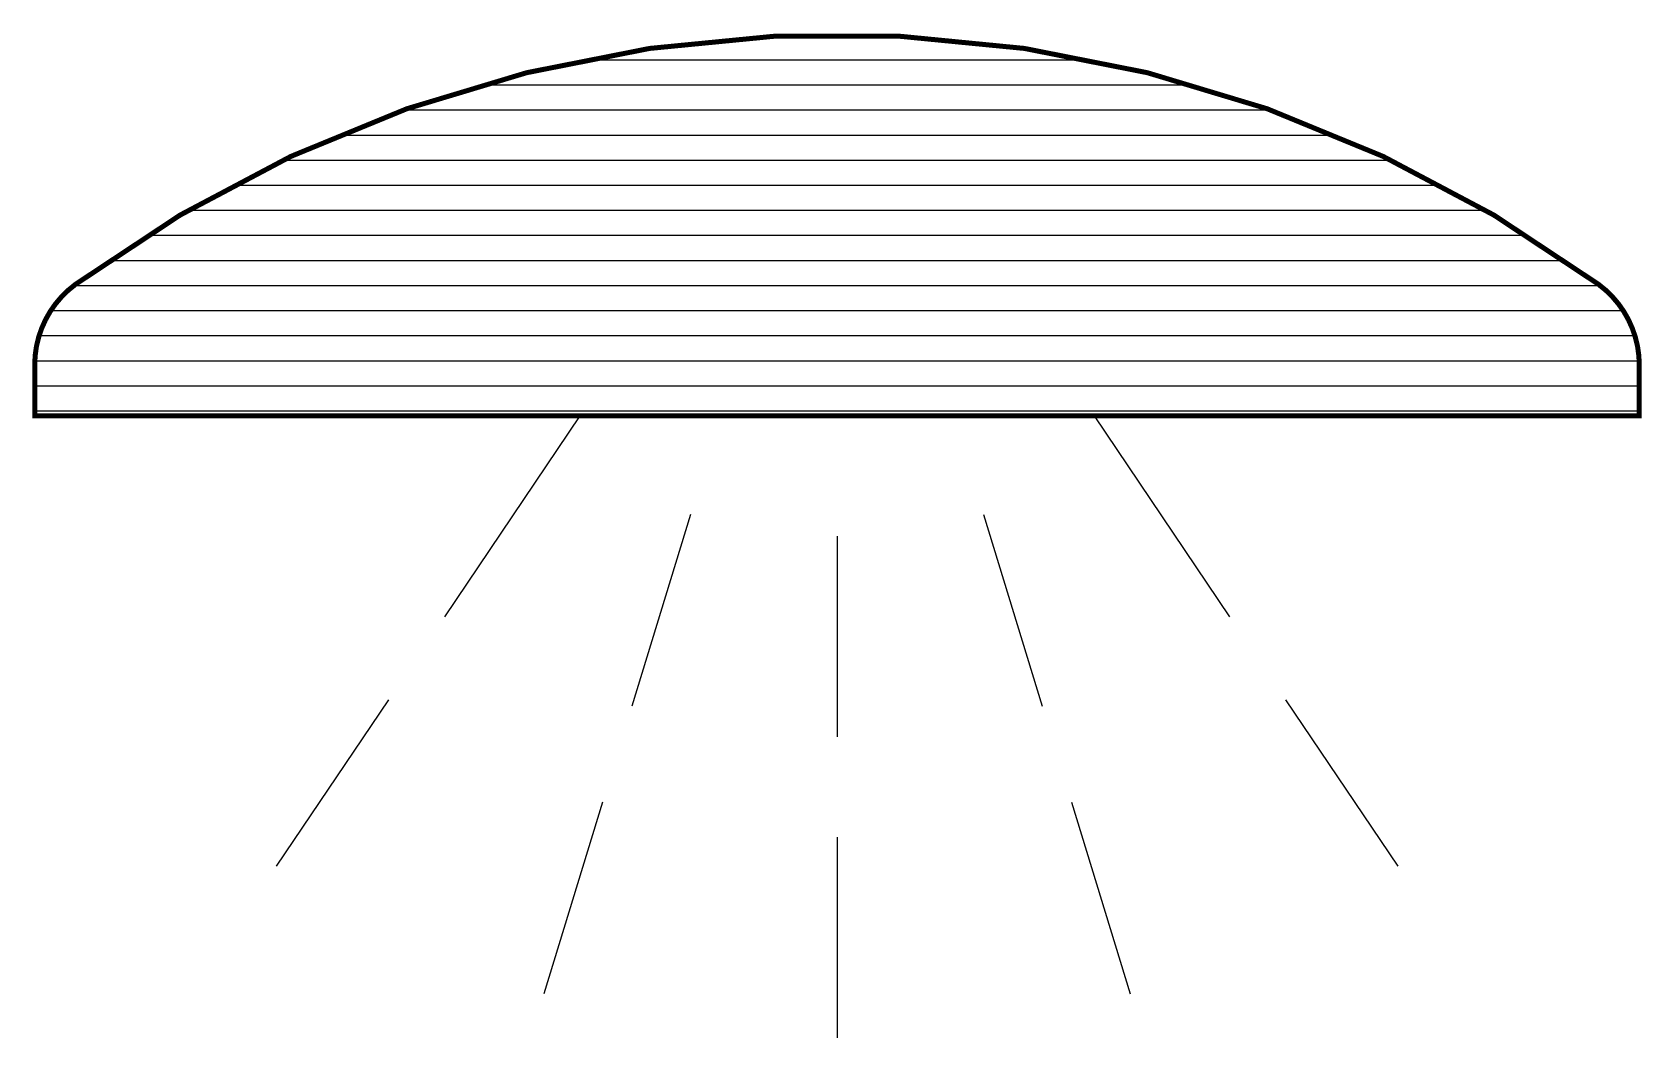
# Model space of a CAD drawing. Header units: millimetres. Extents: x -3 to 2253, y -3 to 1300.
# Drawn here: x 1300.99 to 1309.01, y 101.9 to 106.91 of the extents above; entities that cross this region are included whole.
import ezdxf

# ---------------------------------------------------------------- set-up
doc = ezdxf.new("R2010")
doc.units = ezdxf.units.MM
doc.layers.add('ROOD', color=1, linetype='Continuous')
doc.layers.add('VEILIG', color=7, linetype='Continuous')

# ---------------------------------------------------------------- blocks, each defined once
blk = doc.blocks.new('*X123')
at = {"color": 0}
for p, q in [((4.7399, 5.875), (7.2601, 5.875)), ((4.2267, 5.75), (7.7733, 5.75)), ((3.839, 5.625), (8.161, 5.625)), ((3.5172, 5.5), (8.4828, 5.5)), ((3.2383, 5.375), (8.7617, 5.375)), ((2.9902, 5.25), (9.0098, 5.25)), ((2.7659, 5.125), (9.2341, 5.125)), ((2.5607, 5), (9.4393, 5)), ((2.3714, 4.875), (9.6286, 4.875)), ((2.1958, 4.75), (9.8042, 4.75)), ((2.0803, 4.625), (9.9197, 4.625)), ((2.022, 4.5), (9.978, 4.5)), ((2.0005, 4.375), (9.9995, 4.375)), ((2, 4.25), (10, 4.25)), ((2, 4.125), (10, 4.125))]:
    blk.add_line(p, q, dxfattribs=at)
blk = doc.blocks.new('0407')
at = {"layer": 'VEILIG'}
for p, q in [((-1.2816, 0), (-1.9572, -1.0016)), ((1.2816, 0), (1.9572, -1.0016)), ((-0.7309, -0.4908), (-1.0233, -1.4471)), ((0.7309, -0.4908), (1.0233, -1.4471)), ((0, -0.6), (0, -1.6)), ((-2.2368, -1.4162), (-2.796, -2.2452)), ((2.2368, -1.4162), (2.796, -2.2452)), ((-1.1695, -1.9252), (-1.4619, -2.8815)), ((1.1695, -1.9252), (1.4619, -2.8815)), ((0, -2.1), (0, -3.1))]:
    blk.add_line(p, q, dxfattribs=at)
at = {"layer": 'VEILIG', "const_width": 0.025}
blk.add_lwpolyline([(4, 0), (-4, 0), (-4, 0.2532, -0.238769), (-3.7959, 0.6562, -0.327661), (3.7959, 0.6562, -0.238769), (4, 0.2532)], format="xyb", close=True, dxfattribs=at)
at = {"layer": 'ROOD'}
blk.add_blockref('*X123', (-6, -4.1), dxfattribs=at)

msp = doc.modelspace()

# ---------------------------------------------------------------- block references
msp.add_blockref('0407', (1305, 105))

doc.saveas('drawing.dxf')
